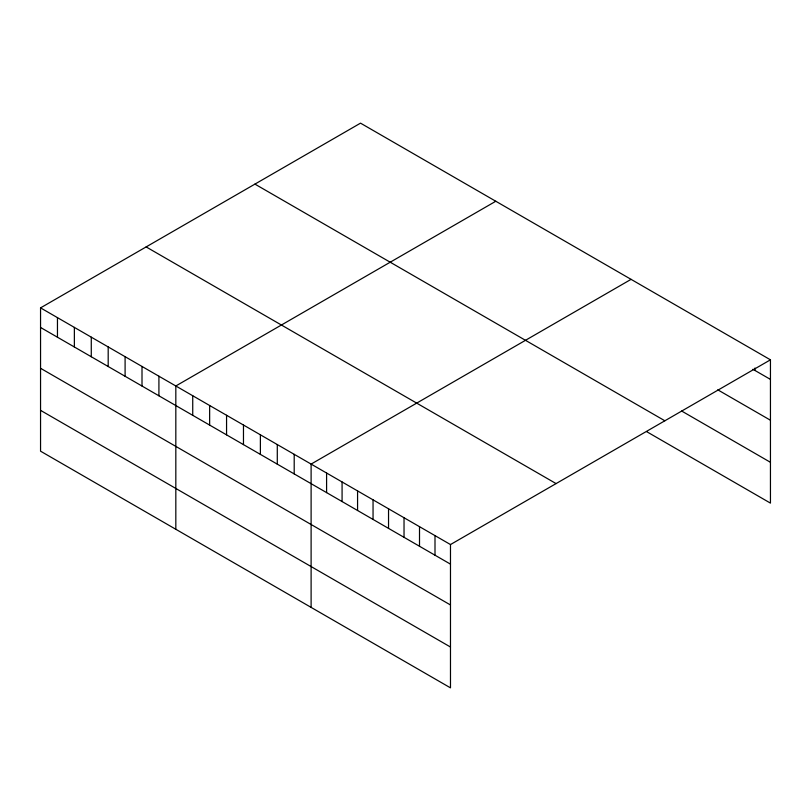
<?xml version="1.0" encoding="UTF-8"?>
<svg xmlns="http://www.w3.org/2000/svg" width="811" height="811" viewBox="0 0 811 811"><rect width="100%" height="100%" fill="white"/><g stroke="black" fill="none" stroke-linecap="round" stroke-linejoin="round"><path stroke-width="1.22" d="M40.55 307.876L450.48 544.556L450.48 687.85L40.55 451.18L40.55 307.876L360.52 123.15L770.45 359.82L770.45 503.124L646.56 431.594M495.795 201.25L175.825 385.975L175.825 529.279M631.07 279.349L311.11 464.085L311.11 607.388M450.48 544.556L770.45 359.82M752.902 369.279L770.45 379.406M717.796 389.838L770.45 420.23M681.666 411.035L770.45 462.3M254.928 184.107L664.858 420.777M146.142 246.919L556.072 483.589M40.55 327.462L450.48 564.142M40.55 368.285L450.48 604.965M40.55 410.356L450.48 647.026M754.96 368.022L754.96 370.465M435 535.615L435 555.2M419.51 526.674L419.51 546.259M404.03 517.732L404.03 537.318M388.54 508.791L388.54 528.377M373.05 499.85L373.05 519.435M357.57 490.908L357.57 510.494M342.08 481.967L342.08 501.553M326.59 473.026L326.59 492.612M294.2 454.322L294.2 473.908M277.291 444.56L277.291 464.145M260.382 434.797L260.382 454.383M243.472 425.035L243.472 444.621M226.563 415.273L226.563 434.858M209.643 405.51L209.643 425.096M192.734 395.738L192.734 415.333M158.915 376.213L158.915 395.798M142.006 366.45L142.006 386.036M125.097 356.688L125.097 376.274M108.187 346.926L108.187 366.511M91.278 337.163L91.278 356.749M74.369 327.401L74.369 346.986M57.459 317.638L57.459 337.224"/></g></svg>
